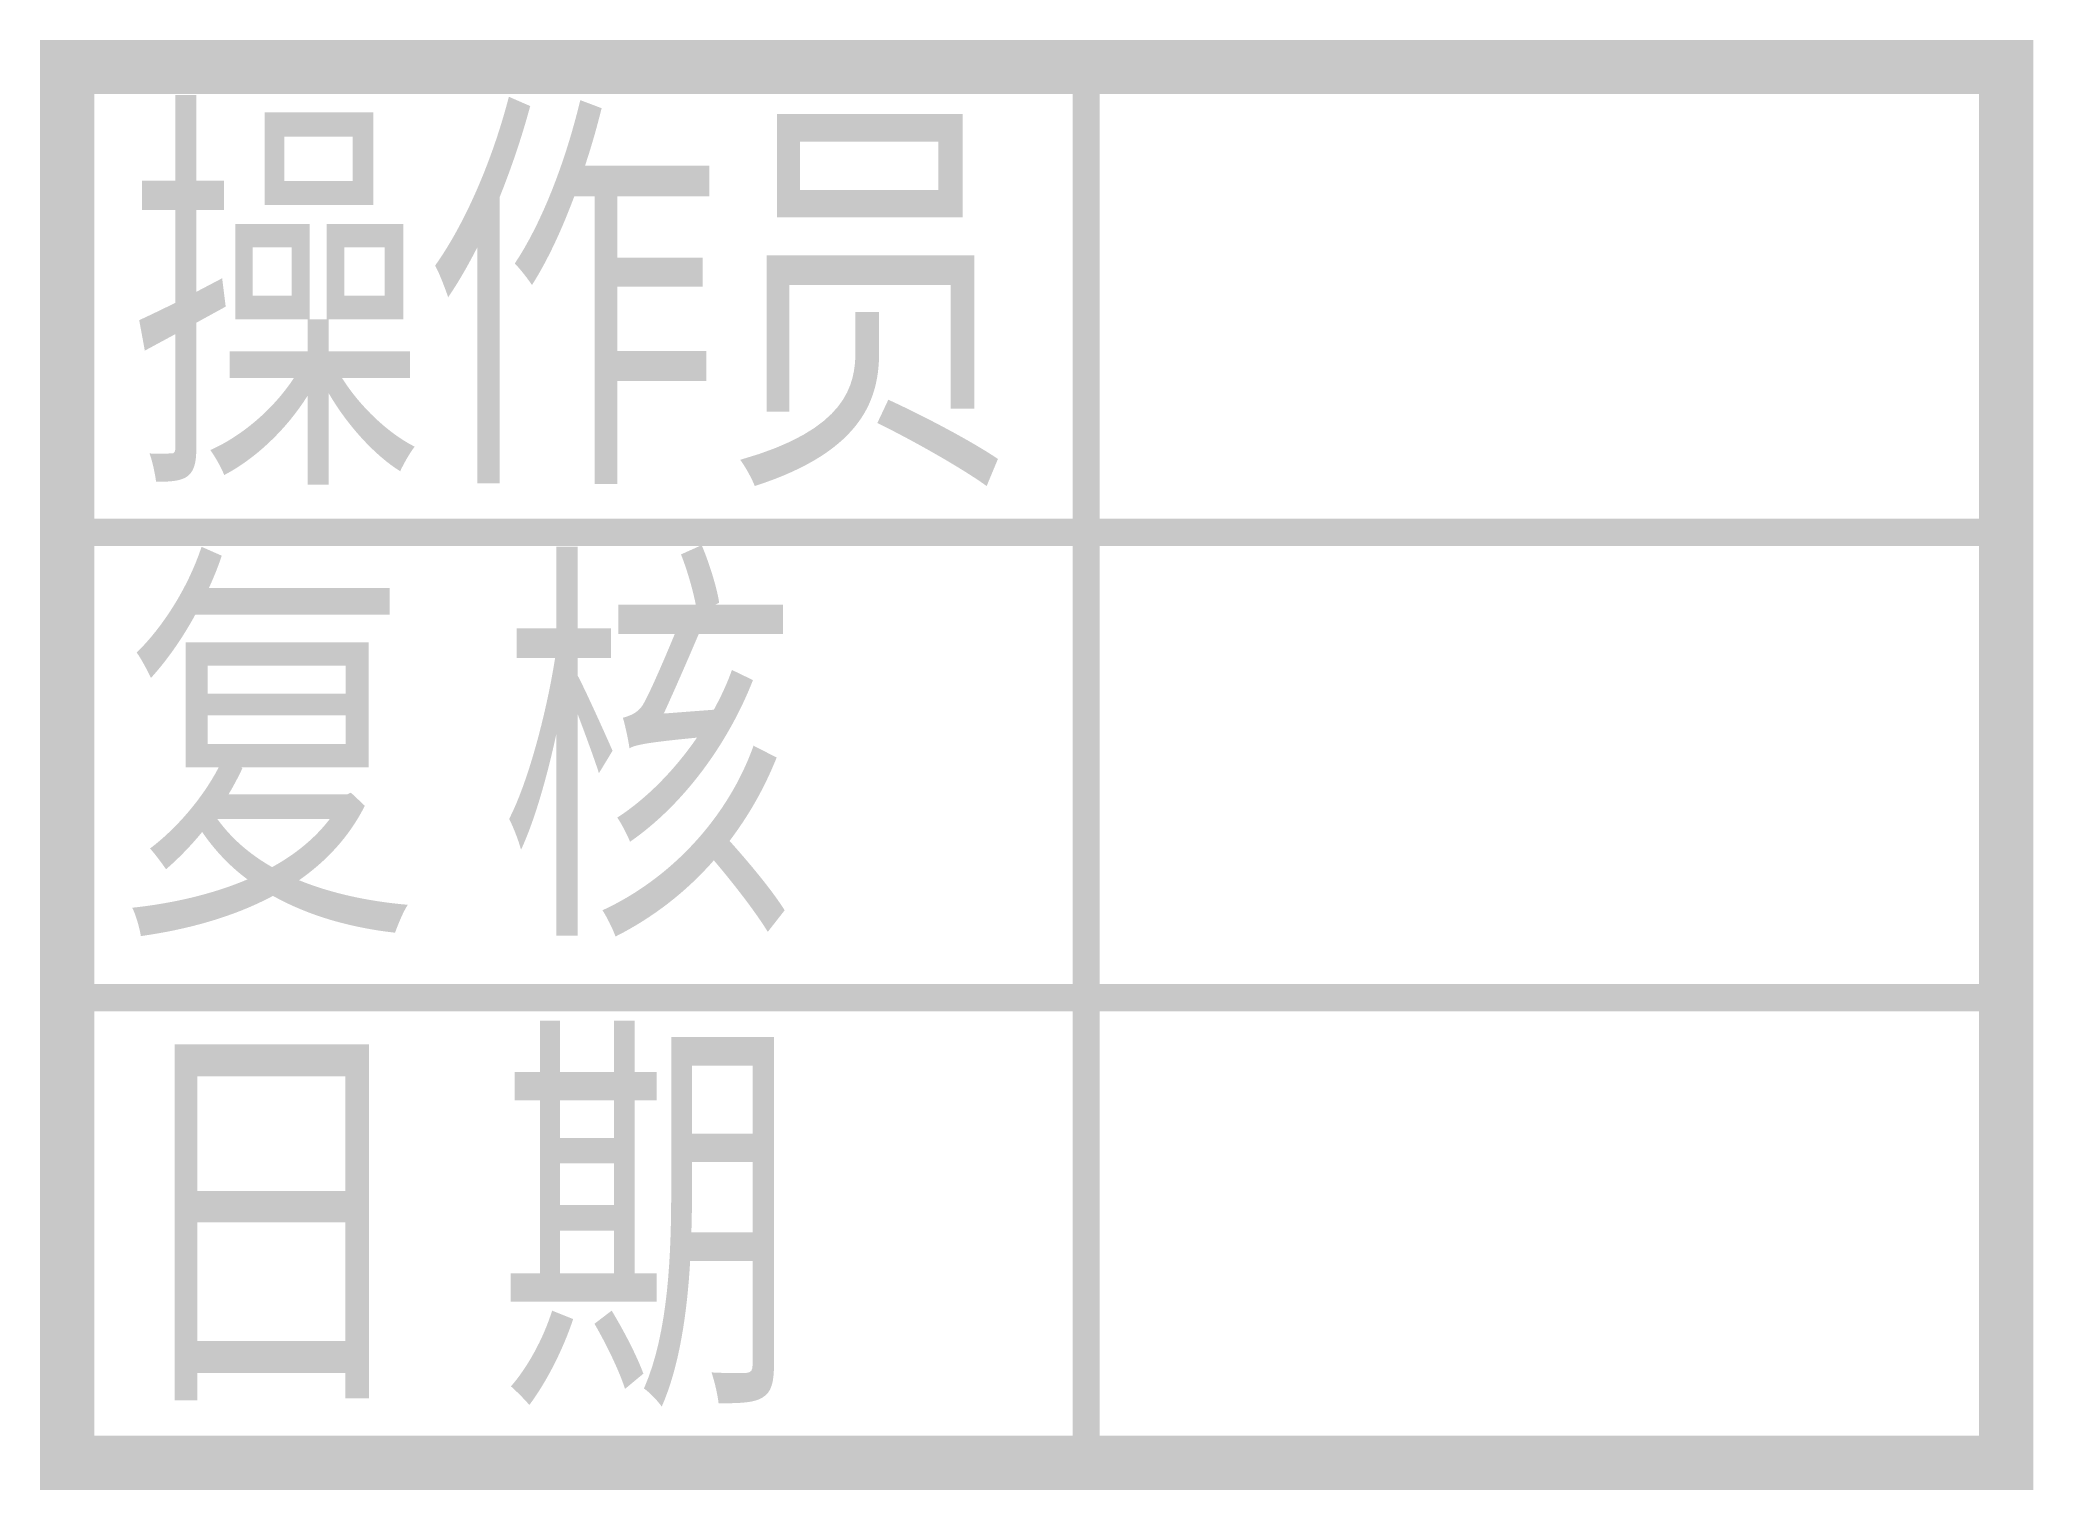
# Model space of a CAD drawing. Extents: x -25.7 to 0, y 0 to 18.7.
import ezdxf

# ---------------------------------------------------------------- set-up
doc = ezdxf.new("R2010")
doc.units = 0
doc.header["$MEASUREMENT"] = 0
doc.layers.get('0').update_dxf_attribs({"linetype": 'CONTINUOUS'})
doc.styles.add('LZ_FONTS_FS', font='hxm.ttf', dxfattribs={"width": 0.7})

msp = doc.modelspace()

# ---------------------------------------------------------------- linework, layer by layer
at = {"const_width": 0.7}
msp.add_lwpolyline([(-25.345, 0.386), (-0.345, 0.386), (-0.345, 18.386), (-25.345, 18.386)], close=True, dxfattribs=at)
at = {"const_width": 0.35}
for points in [[(-12.205, 0.386), (-12.205, 18.386)], [(-25.345, 12.386), (-0.345, 12.386)], [(-25.345, 6.386), (-0.345, 6.386)]]:
    msp.add_lwpolyline(points, dxfattribs=at)

# ---------------------------------------------------------------- texts
at = {"style": 'LZ_FONTS_FS', "width": 0.7}
for s, p in [('操作员', (-24.556, 13.441)), ('复 核', (-24.63, 7.616)), ('日 期', (-24.63, 1.57))]:
    msp.add_text(s, height=4, dxfattribs=at).set_placement(p)

doc.saveas('drawing.dxf')
